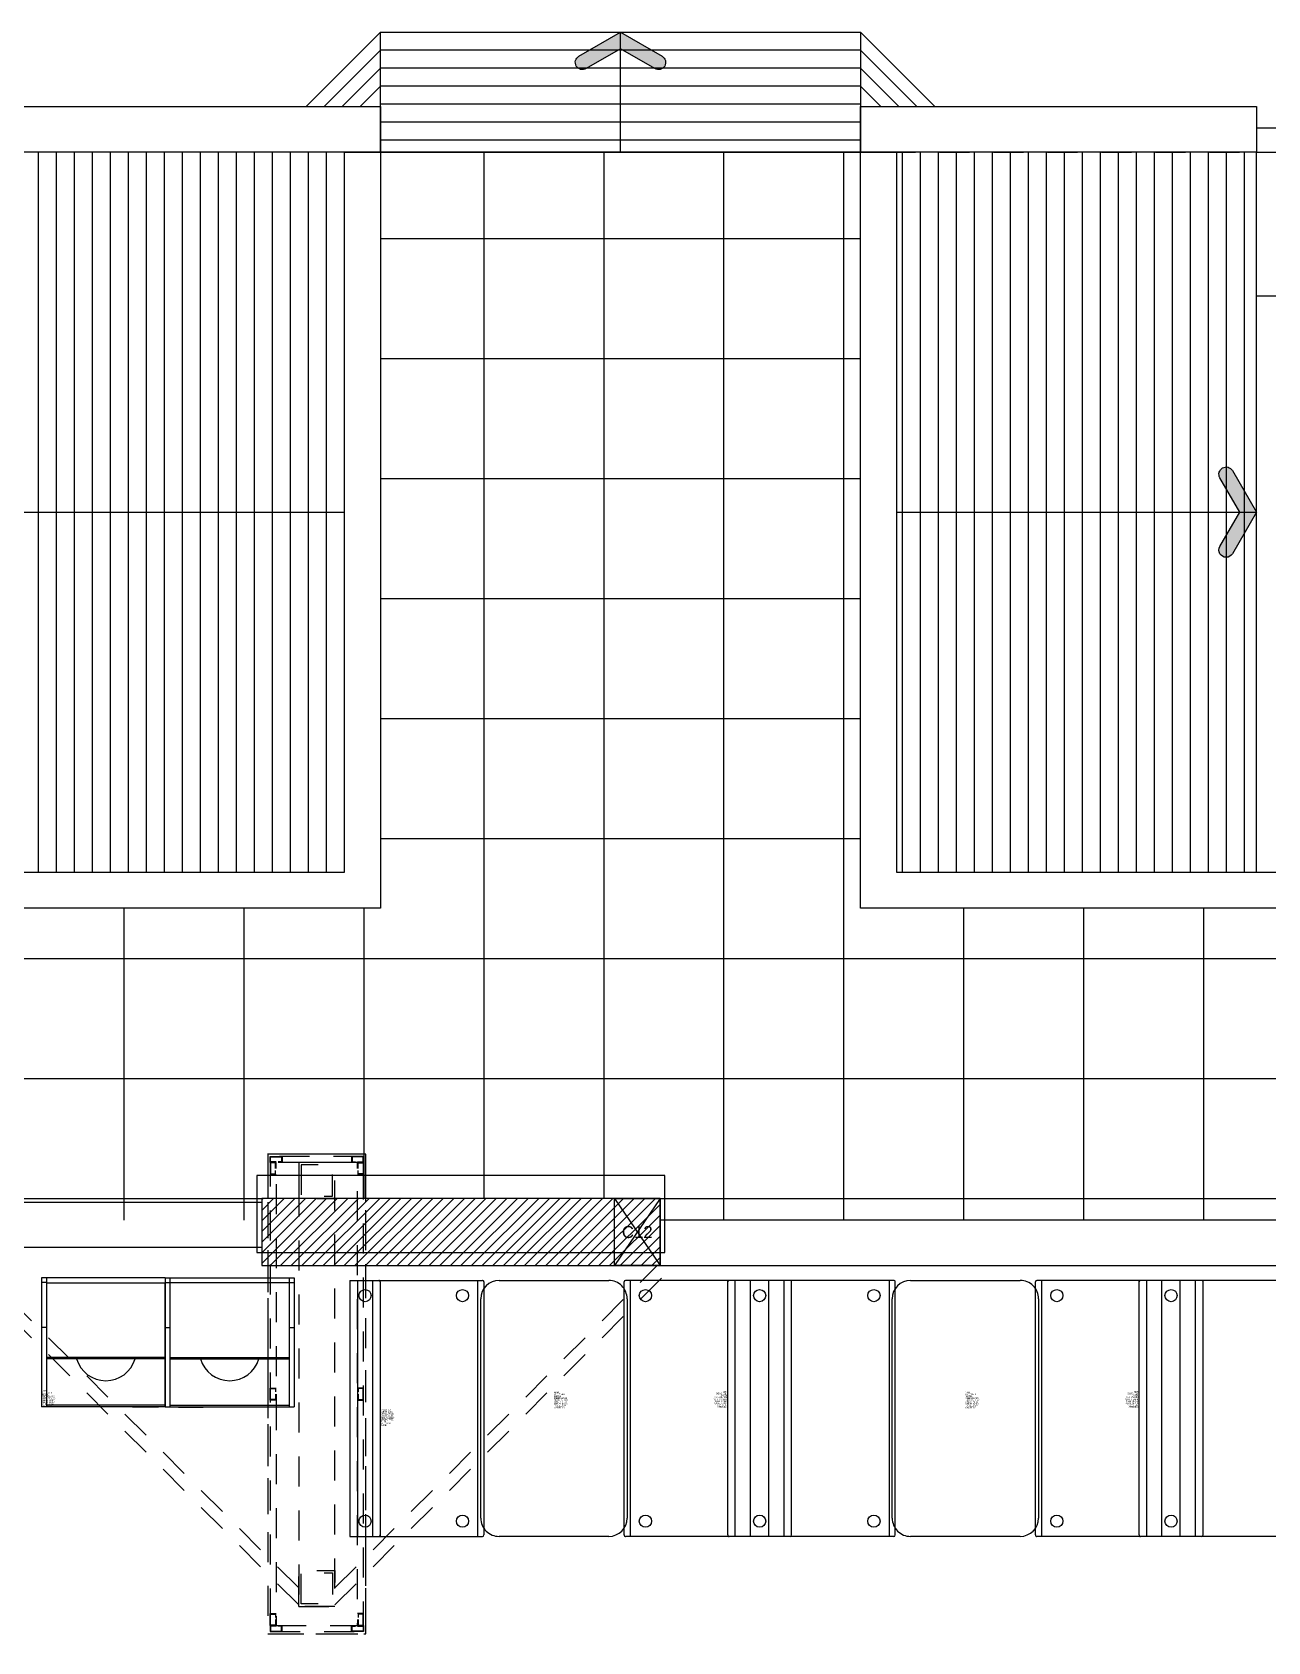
# Model space of a CAD drawing. Header units: metres. Extents: x 301.4 to 351.3, y 108.6 to 130.3.
# Drawn here: x 328.24 to 333.39, y 123.56 to 130.27 of the extents above; entities that cross this region are included whole.
import ezdxf
from ezdxf.enums import TextEntityAlignment as Align

# ---------------------------------------------------------------- set-up
doc = ezdxf.new("R2010")
doc.units = ezdxf.units.M
doc.header["$MEASUREMENT"] = 0
doc.linetypes.add('HIDDEN2', pattern=[0.1875, 0.125, -0.0625])
doc.layers.get('0').update_dxf_attribs({"color": 250, "linetype": 'CONTINUOUS', "lineweight": 25})
for name, color, linetype in [('ACTE000F', 7, 'CONTINUOUS'), ('BORD0000', 7, 'CONTINUOUS'), ('CAJA0000', 7, 'CONTINUOUS'), ('MUEB001H', 1, 'HIDDEN2'), ('MURO0001', 1, 'CONTINUOUS'), ('MURO0003', 3, 'CONTINUOUS'), ('MURO000F', 7, 'CONTINUOUS'), ('PINT0000', 7, 'CONTINUOUS'), ('PISO0001', 1, 'CONTINUOUS'), ('PISO001H', 1, 'HIDDEN2'), ('PISO001T', 1, 'CONTINUOUS'), ('RAMP000F', 7, 'CONTINUOUS'), ('RETN0002', 2, 'CONTINUOUS'), ('RTW008H', 8, 'HIDDEN2')]:
    doc.layers.add(name, color=color, linetype=linetype)
for name, color, linetype, plot in [('COLU__12', 161, 'CONTINUOUS', False), ('LACAB_2CM252', 252, 'CONTINUOUS', False), ('PISO__NP', 161, 'HIDDEN2', False)]:
    doc.layers.add(name, color=color, linetype=linetype, plot=plot)
doc.layers.add('MURO0004', color=4, linetype='CONTINUOUS', lineweight=30)
doc.styles.add('Arial', font='arial.ttf', dxfattribs={"height": 0.15875})
doc.styles.get("Standard").update_dxf_attribs({"font": 'txt', "width": 0.75})
pattern_1 = [(90, (328.0445835863883, 126.7702557658429), (-0.075, 3.199953068246081e-15), [])]

# ---------------------------------------------------------------- blocks, each defined once
blk = doc.blocks.new('F')
h = blk.add_hatch(color=256)
edge = h.paths.add_edge_path()
edge.add_line((-0.001432050807568872, 0.001519615242270661), (-6.288372600415926e-18, 0.0006928203230275498))
edge.add_line((-6.241153227049098e-18, 0.0006928203230275498), (0.001432050807568869, 0.001519615242270662))
edge.add_arc((0.00158205080756887, 0.001259807621135331), 0.0003, -59.999999999999886, 120.00000000000011, ccw=False)
edge.add_line((0.00173205080756887, 0.0009999999999999992), (-6.938893903907228e-18, -1.734723475976807e-18))
edge.add_line((-6.938893903907228e-18, -1.734723475976807e-18), (-0.001732050807568873, 0.0009999999999999992))
edge.add_arc((-0.001582050807568873, 0.00125980762113533), 0.0002999999999999999, 59.999999999999886, 239.9999999999998, ccw=False)
blk.add_lwpolyline([(-0.001432050807568872, 0.001519615242270661), (-6.241153227049098e-18, 0.0006928203230275498), (0.001432050807568869, 0.001519615242270662, -0.9999999999999999), (0.00173205080756887, 0.0009999999999999992), (-6.938893903907228e-18, -1.734723475976807e-18), (-0.001732050807568873, 0.0009999999999999992, -1)], format="xyb", close=True)
blk = doc.blocks.new('CAJA_02')
for p, q in [((-0.1099999999999994, 0.1900000000000048), (-0.6899999999999977, -0.1899999999999977)), ((-0.6899999999999977, 0.1900000000000048), (-0.1099999999999994, -0.1899999999999977))]:
    blk.add_line(p, q)
at = {"linetype": 'HIDDEN2'}
blk.add_lwpolyline([(0, -0.2999999999999972), (-0.7999999999999972, -0.2999999999999972), (-0.7999999999999972, 0.3000000000000043), (0, 0.3000000000000043)], close=True, dxfattribs=at)
blk.add_lwpolyline([(-0.1099999999999994, -0.1899999999999977), (-0.6899999999999977, -0.1899999999999977), (-0.6899999999999977, 0.1900000000000048), (-0.1099999999999994, 0.1900000000000048)], close=True)
blk = doc.blocks.new('TUBO CUADRADO')
at = {"flags": 128}
for points in [[(0.0249999999999773, -0.0249999999999915), (0.0249999999999773, 0), (0, 0), (0, -0.0499999999999901), (0.0249999999999773, -0.0499999999999901), (0.0249999999999773, -0.0250000000000021)], [(0.0249999999999773, -0.0249999999999879), (0.0249999999999773, 3.6e-15), (0, 3.6e-15), (0, -0.0499999999999865), (0.0249999999999773, -0.0499999999999865), (0.0249999999999773, -0.0249999999999986)], [(0.0229999999999961, -0.0249999999999915), (0.0229999999999961, -0.0019999999999953), (0.0019999999999811, -0.0019999999999953), (0.0019999999999811, -0.0479999999999947), (0.0229999999999961, -0.0479999999999947), (0.0229999999999961, -0.0250000000000021)], [(0.0229999999999961, -0.0249999999999879), (0.0229999999999961, -0.0019999999999918), (0.0019999999999811, -0.0019999999999918), (0.0019999999999811, -0.0479999999999912), (0.0229999999999961, -0.0479999999999912), (0.0229999999999961, -0.0249999999999986)]]:
    blk.add_lwpolyline(points, dxfattribs=at)
blk = doc.blocks.new('TUBO 0.15')
at = {"flags": 128}
for points in [[(-1.29319e-11, -0.07499999996520401), (0.1499999999870738, -0.07499999996520401), (0.1499999999870738, 0.0750000000347946), (-1.29319e-11, 0.0750000000347946)], [(0.009999999987059001, -0.0649999999652025), (0.1399999999870545, -0.0649999999652025), (0.1399999999870545, 0.065000000034793), (0.009999999987059001, 0.065000000034793)]]:
    blk.add_lwpolyline(points, close=True, dxfattribs=at)
blk = doc.blocks.new('A$C2FA216E9')
at = {"flags": 128}
blk.add_lwpolyline([(1.593191304917372, 0.1999999999659991), (1.593191304917394, -1.800000000034001), (1.183723404326226, -1.800000000034001), (1.183723404326255, 0.1999999999659991), (1.593723404326273, 0.1999999999659991)], dxfattribs=at)
blk.add_lwpolyline([(1.193723404328022, -1.790000000033982), (1.193723404328029, 0.1899999999449477), (1.583191304982233, 0.1899999999449477), (1.583191304982233, -1.790000000033982)], close=True)
for points in [[(1.558191304986504, -1.765000000055036), (1.218723404326692, -1.765000000055036), (1.218723404326699, 0.1650000000000233), (1.558191304986504, 0.1650000000000233)], [(1.463457354649641, -1.685000000015876), (1.313457354663562, -1.685000000015876), (1.313457354663562, 0.1650000000000233), (1.463457354649641, 0.1650000000000233)]]:
    blk.add_lwpolyline(points, close=True, dxfattribs=at)
at = {"xscale": -1}
for name, p, rotation in [('TUBO CUADRADO', (1.193723404328029, 0.1899999999660082), 90), ('TUBO 0.15', (1.388457354656609, 0.1649999999870346), 90), ('TUBO CUADRADO', (1.193723404326693, -0.8250000000274695), 180), ('TUBO CUADRADO', (1.193723404328022, -1.765000000034004), 180), ('TUBO CUADRADO', (1.583191304982233, -1.790000000033982), 270)]:
    blk.add_blockref(name, p, dxfattribs=dict(at, rotation=rotation))
blk.add_blockref('TUBO CUADRADO', (1.193723404328029, 0.1649999999660025))
for name, p, rotation in [('TUBO CUADRADO', (1.583191304982233, 0.1899999999660082), 270), ('TUBO CUADRADO', (1.583191304916863, -0.8250000000274695), 180), ('TUBO 0.15', (1.388457354656609, -1.685000000015876), 90), ('TUBO CUADRADO', (1.583191304982233, -1.765000000034004), 180), ('TUBO CUADRADO', (1.193723404328022, -1.790000000033982), 90)]:
    blk.add_blockref(name, p, dxfattribs=dict(rotation=rotation))
blk.add_blockref('TUBO CUADRADO', (1.583191304982233, 0.1649999999660025), dxfattribs=at)

msp = doc.modelspace()

# ---------------------------------------------------------------- hatches: boundary and pattern name
at = {"layer": 'MURO000F'}
h = msp.add_hatch(dxfattribs=at)
h.set_pattern_fill('ANSI31', color=256, scale=0.2499999999999999, angle=359.9999999999976, style=0)
h.set_pattern_definition([(44.99999999999749, (292.6445835863873, 96.23025576584439), (-0.02209708691207867, 0.02209708691208054), [])])
h.paths.add_polyline_path([(330.8595835863871, 125.4102557658429), (329.1995835863885, 125.4102557658431), (329.1995835863869, 125.1302557658427), (330.8595835863874, 125.1302557658427)])
at = {"layer": 'RAMP000F'}
h = msp.add_hatch(dxfattribs=at)
h.set_pattern_fill('ANSI31', color=256, scale=0.5999999999999998, angle=404.9999999999976, style=0)
h.set_pattern_definition(pattern_1)
h.paths.add_polyline_path([(329.5445835863878, 129.7702557658427), (328.0445835863876, 129.7702557658428), (328.0445835863883, 126.7702557658429), (329.5445835863885, 126.7702557658428)])
h = msp.add_hatch(dxfattribs=at)
h.set_pattern_fill('ANSI31', color=256, scale=0.5999999999999998, angle=404.9999999999976, style=0)
h.set_pattern_definition(pattern_1)
h.paths.add_polyline_path([(333.3445835863896, 129.7702557658426), (331.8445835863894, 129.7702557658428), (331.8445835863882, 126.7702557658429), (333.3445835863885, 126.7702557658426)])

# ---------------------------------------------------------------- linework, layer by layer
at = {"layer": 'ACTE000F'}
for p, q in [((330.1245835863883, 129.7702557658429), (330.1245835863883, 125.410255765843)), ((330.6245835863868, 129.7702557658426), (330.6245835863878, 125.4102557658427)), ((331.1245835863882, 129.7702557658429), (331.1245835863882, 125.3202557658425)), ((331.6245835863885, 129.770255765843), (331.6245835863876, 125.3202557658426)), ((329.6945835863878, 129.4102557658429), (331.6945835863875, 129.4102557658426)), ((329.6945835863879, 128.910255765843), (331.6945835863876, 128.9102557658427)), ((329.694583586388, 128.4102557658429), (331.6945835863868, 128.4102557658425)), ((329.6945835863882, 127.9102557658427), (331.694583586387, 127.9102557658426)), ((329.6945835863883, 127.4102557658427), (331.694583586388, 127.4102557658427)), ((329.6945835863875, 126.9102557658427), (331.6945835863872, 126.9102557658427)), ((328.6245835863882, 126.6202557658432), (328.6245835863881, 125.3202557658429)), ((329.1245835863876, 126.6202557658428), (329.1245835863867, 125.3202557658424)), ((329.6245835863889, 126.6202557658431), (329.624583586387, 125.410255765843)), ((332.1245835863881, 126.6202557658429), (332.1245835863871, 125.3202557658425)), ((332.6245835863884, 126.6202557658428), (332.6245835863875, 125.3202557658424)), ((333.1245835863888, 126.620255765843), (333.1245835863879, 125.3202557658425)), ((308.1553400177714, 126.4102557658437), (335.2745835863882, 126.4102557658426)), ((308.1894253522007, 125.9102557658435), (343.8018428671458, 125.9102557658422)), ((321.9495835863872, 125.4102557658429), (329.1995835863885, 125.4102557658431)), ((330.8595835863871, 125.4102557658429), (334.6845835863886, 125.4102557658427))]:
    msp.add_line(p, q, dxfattribs=at)
at = {"layer": 'BORD0000'}
msp.add_lwpolyline([(334.874583586387, 111.9202557658425), (341.919583586387, 111.9202557658423, 0.2418170140810687), (344.2362406607077, 113.1102557658419), (344.0695835863872, 113.1102557658421), (344.0695835863869, 113.260255765842), (344.3366892936335, 113.260255765842, 0.1405123664980004), (344.769583586388, 114.7702557658422), (344.7695835863877, 123.7702557658419, 0.1384089421002253), (344.3490691286374, 125.2602557658421), (344.0695835863878, 125.260255765842), (344.0695835863875, 125.410255765842), (344.2504417974341, 125.4102557658421, 0.2440956974736138), (341.9195835863878, 126.6202557658426), (331.6945835863876, 126.6202557658428), (331.6945835863875, 129.7702557658428), (329.6945835863878, 129.7702557658428), (329.6945835863879, 126.620255765843), (309.5595835863878, 126.6202557658437)], format="xyb", dxfattribs=at)
at = {"layer": 'COLU__12'}
for p, q in [((330.8595835863871, 125.4102557658429), (330.6695835863882, 125.1302557658425)), ((330.6695835863879, 125.4102557658428), (330.8595835863874, 125.1302557658427))]:
    msp.add_line(p, q, dxfattribs=at)
msp.add_lwpolyline([(330.6695835863879, 125.4102557658428), (330.8595835863871, 125.4102557658429), (330.8595835863874, 125.1302557658427), (330.6695835863882, 125.1302557658425)], close=True, dxfattribs=at)
at = {"layer": 'LACAB_2CM252'}
msp.add_lwpolyline([(330.879583586388, 125.5052557658425), (329.1795835863866, 125.5052557658425), (329.1795835863876, 125.1852557658428), (330.8795835863872, 125.1852557658426)], close=True, dxfattribs=at)
at = {"layer": 'MUEB001H', "linetype": 'Continuous'}
for p, q in [((328.3023812774244, 125.0796513419094), (328.2814288964701, 125.0796513419091)), ((328.2814288964701, 125.0796513419091), (328.2814288964709, 125.0606037228616)), ((328.3023812774243, 125.0606037228619), (328.2814288964709, 125.0606037228616)), ((328.2814288964709, 125.0606037228616), (328.2814288964709, 124.8725018816511)), ((328.797619372661, 125.0796513419094), (328.3023812774244, 125.0796513419094)), ((328.3023812774241, 125.0796513291681), (328.3023812774243, 125.0606037228619)), ((328.3023812774243, 125.0606037228619), (328.3023812774234, 124.8725018816515)), ((328.3023812774234, 125.0586989609573), (328.7976193726619, 125.058698960957)), ((328.3024804837721, 125.058698960957), (328.3024804837722, 124.7475878498461)), ((328.7975201663115, 124.747587849846), (328.7975201663123, 125.0586989609573)), ((328.797619372661, 125.0796513419094), (328.8185717536127, 125.0796513419091)), ((328.7976193726617, 125.0796513291677), (328.797619372661, 125.0606037228616)), ((328.797619372661, 125.0606037228616), (328.8185717536126, 125.0606037228613)), ((328.797619372661, 125.0606037228616), (328.7976193726619, 124.8725018816513)), ((328.8185717536126, 125.0606037228613), (328.8185717536127, 125.0796513419091)), ((328.8185717536127, 125.0796513419091), (329.3138098488511, 125.0796513419095)), ((328.8185717536126, 124.872501881651), (328.8185717536126, 125.0606037228613)), ((329.313809848852, 125.058698960957), (328.8185717536135, 125.0586989609569)), ((329.3137106425024, 125.0586989609568), (329.3137106425016, 124.7475878498456)), ((329.3138098488511, 125.0796513419095), (329.3347622298045, 125.0796513419093)), ((329.3138098488499, 125.0796513291676), (329.3138098488511, 125.0606037228619)), ((329.3138098488511, 125.0606037228619), (329.3347622298045, 125.0606037228617)), ((329.3138098488511, 125.0606037228619), (329.313809848851, 124.8725018816512)), ((329.3347622298045, 125.0796513419093), (329.3347622298045, 125.0606037228617)), ((329.3347622298045, 125.0606037228617), (329.3347622298035, 124.8725018816511)), ((329.5667023060433, 125.0688013551909), (330.1190832584244, 125.0688013551911)), ((329.5667023060433, 125.0688013551909), (329.5667023060438, 124.001710176493)), ((329.5984483377898, 125.0688013551909), (329.5984483377894, 124.0017101764929)), ((329.6619404012811, 125.0688013551909), (329.6619404012816, 124.0017101764931)), ((329.6936864330277, 125.0624521488413), (329.6936864330282, 124.0017101764929)), ((330.1000356393765, 124.001710176493), (330.1000356393769, 125.0688013551907)), ((330.125432464773, 125.0624521488415), (330.1254324647736, 124.0080593828424)), ((330.188924528265, 125.0685890991749), (330.6460673854075, 125.0685890991749)), ((330.7095594489003, 124.0080593828423), (330.7095594489008, 125.0624521488415)), ((331.8333689727098, 125.0688013551907), (330.7159086552493, 125.0688013551907)), ((330.7349562742969, 125.0688013551907), (330.7349562742974, 124.001710176493)), ((331.1413054806449, 124.008059382842), (331.1413054806462, 125.0688013551908)), ((331.1730515123932, 124.0017101764931), (331.1730515123927, 125.0688013551908)), ((331.2365435758845, 124.0017101764928), (331.2365435758849, 125.0688013551907)), ((331.3127340520747, 124.0017101764931), (331.3127340520751, 125.0688013551909)), ((331.3127340520747, 124.0017101764931), (331.3127340520751, 125.0688013551909)), ((331.376226115566, 124.0017101764928), (331.3762261155674, 125.0688013551907)), ((331.4079721473125, 124.0080593828423), (331.407972147313, 125.0688013551906)), ((331.8143213536622, 125.0688013551907), (331.8143213536618, 124.0017101764929)), ((331.839718179058, 124.0080593828421), (331.8397181790593, 125.0624521488414)), ((331.9032102425504, 125.0685890991749), (332.3603530996928, 125.0685890991751)), ((332.4238451631857, 124.008059382842), (332.4238451631861, 125.0624521488413)), ((333.5476546869951, 125.0688013551907), (332.4301943695356, 125.0688013551908)), ((332.4492419885831, 125.0688013551908), (332.4492419885818, 124.0017101764929)), ((332.855591194931, 124.0080593828422), (332.8555911949324, 125.0688013551907)), ((332.8873372266776, 124.0017101764928), (332.887337226678, 125.0688013551908)), ((332.9508292901689, 124.0017101764927), (332.9508292901702, 125.0688013551908)), ((333.0270197663591, 124.0017101764928), (333.0270197663605, 125.0688013551907)), ((333.0270197663591, 124.0017101764928), (333.0270197663605, 125.0688013551907)), ((333.0905118298513, 124.0017101764926), (333.0905118298518, 125.0688013551904)), ((333.1222578615988, 124.0080593828421), (333.1222578615983, 125.0688013551908)), ((330.112734052075, 124.0781129086989), (330.1127340520746, 124.9923986229844)), ((330.7222578615985, 124.9923986229845), (330.7222578615988, 124.0781129086992)), ((331.8270197663594, 124.078112908699), (331.8270197663599, 124.9923986229844)), ((332.4365435758837, 124.9923986229848), (332.436543575885, 124.0781129086993)), ((328.3023812774234, 124.8725018816515), (328.2814288964709, 124.8725018816511)), ((328.2814288964709, 124.8725018816511), (328.2814288964694, 124.5423497546076)), ((328.3023812774234, 124.8725018816515), (328.3023812774237, 124.5423497546079)), ((328.7976193726619, 124.8725018816513), (328.8185717536126, 124.872501881651)), ((328.7976193726619, 124.8725018816513), (328.7976193726604, 124.5423497546077)), ((328.818571753612, 124.5423497546074), (328.8185717536126, 124.872501881651)), ((329.313809848851, 124.8725018816512), (329.3347622298035, 124.8725018816511)), ((329.313809848851, 124.8725018816512), (329.3138098488504, 124.5423497546077)), ((329.3347622298035, 124.8725018816511), (329.3347622298039, 124.5423497546078)), ((328.3024804837713, 124.769810072068), (328.3023812774236, 124.7698100720683)), ((328.7976193726603, 124.7698100720678), (328.7975201663116, 124.769810072068)), ((329.3137106425017, 124.7698100720677), (329.3138098488504, 124.7698100720678)), ((328.7975201663115, 124.747587849846), (328.3024804837722, 124.7475878498461)), ((328.3024804837722, 124.7475878498461), (328.3024804837722, 124.7412386434966)), ((328.7975201663115, 124.7412386434967), (328.3024804837722, 124.7412386434966)), ((328.3024804837722, 124.7412386434966), (328.3024804837728, 124.5483815006396)), ((328.7975201663115, 124.7412386434967), (328.7975201663115, 124.747587849846)), ((328.7975201663122, 124.5483815006397), (328.7975201663115, 124.7412386434967)), ((328.8186709599623, 124.7475878498459), (329.3137106425016, 124.7475878498456)), ((328.8186709599623, 124.7412386434966), (329.3137106425016, 124.7412386434963)), ((329.3137106425016, 124.7475878498456), (329.3137106425016, 124.7412386434963)), ((329.3137106425016, 124.7412386434963), (329.3137106425023, 124.5483815006393)), ((328.3024804837709, 124.5666354688934), (328.3023812774231, 124.5666354688935)), ((328.7976193726607, 124.5666354688934), (328.797520166312, 124.5666354688935)), ((329.3137106425021, 124.5666354688933), (329.3138098488507, 124.5666354688937)), ((328.3023812774237, 124.5423497546079), (328.2814288964694, 124.5423497546076)), ((328.7975201663122, 124.5483815006397), (328.3024804837728, 124.5483815006396)), ((328.3024804837728, 124.5483815006396), (328.3024804837728, 124.5420322942905)), ((328.7975201663121, 124.5420322942907), (328.3024804837728, 124.5420322942905)), ((328.6604434996446, 124.5420322942904), (328.660443499645, 124.5400005482584)), ((328.6667927059945, 124.5400005482584), (328.660443499645, 124.5400005482584)), ((328.666792705995, 124.5420322942905), (328.6667927059945, 124.5400005482584)), ((328.7635546107557, 124.5400005482584), (328.6667927059945, 124.5400005482584)), ((328.7635546107562, 124.5420322942904), (328.7635546107557, 124.5400005482584)), ((328.7699038171061, 124.5400005482585), (328.7635546107557, 124.5400005482584)), ((328.7699038171057, 124.5420322942904), (328.7699038171061, 124.5400005482585)), ((328.7975201663121, 124.5420322942907), (328.7975201663122, 124.5483815006397)), ((328.7976193726604, 124.5423497546077), (328.818571753612, 124.5423497546074)), ((328.8186709599629, 124.5483815006396), (329.3137106425023, 124.5483815006393)), ((328.8186709599629, 124.5420322942906), (329.3137106425023, 124.5420322942903)), ((328.8526365155165, 124.5400005482582), (328.9493984202804, 124.5400005482584)), ((328.94939842028, 124.5420322942904), (328.9493984202804, 124.5400005482584)), ((328.9493984202804, 124.5400005482584), (328.955747626629, 124.5400005482584)), ((328.9557476266295, 124.5420322942904), (328.955747626629, 124.5400005482584)), ((329.3137106425023, 124.5483815006393), (329.3137106425023, 124.5420322942903)), ((329.3138098488504, 124.5423497546077), (329.3347622298039, 124.5423497546078)), ((329.5667023060438, 124.001710176493), (330.119083258424, 124.0017101764931)), ((330.6460673854084, 124.0019224325086), (330.188924528265, 124.0019224325086)), ((331.8333689727094, 124.0017101764929), (330.7159086552498, 124.001710176493)), ((332.3603530996937, 124.0019224325086), (331.9032102425504, 124.0019224325086)), ((333.5476546869937, 124.0017101764928), (332.4301943695351, 124.001710176493))]:
    msp.add_line(p, q, dxfattribs=at)
for centre in [(329.6301943695362, 125.0053092916988), (330.0365435758846, 125.0053092916987), (330.798448337789, 125.0053092916988), (331.2746388139799, 125.0053092916983), (331.7508292901708, 125.0053092916985), (332.5127340520752, 125.0053092916984), (332.9889245282652, 125.0053092916985), (329.6301943695361, 124.0652022399851), (330.0365435758844, 124.0652022399853), (330.7984483377888, 124.0652022399852), (331.2746388139798, 124.065202239985), (331.7508292901707, 124.0652022399852), (332.5127340520751, 124.0652022399851), (332.9889245282642, 124.0652022399846)]:
    msp.add_circle(centre, 0.02539682539682042, dxfattribs=at)
for centre, radius, start, end in [((329.6873372266782, 125.0624521488415), 0.006349206349205105, 359.9999999999918, 90.00000000001303), ((330.1889245282648, 124.9923986229844), 0.07619047619046126, 90.00000000001303, 179.9999999999919), ((330.1190832584244, 125.0624521488417), 0.006349206349205105, 359.9999999999918, 90.00000000001303), ((330.6460673854082, 124.9923986229848), 0.07619047619046126, 359.9999999999918, 90.00000000001303), ((330.7159086552502, 125.0624521488418), 0.006349206349205105, 90.00000000001303, 179.9999999999919), ((331.1476546869957, 125.0624521488413), 0.006349206349205105, 90.00000000001303, 179.9999999999919), ((331.4016229409644, 125.0624521488417), 0.006349206349205105, 359.9999999999918, 90.00000000001303), ((331.9032102425501, 124.9923986229844), 0.07619047619046126, 90.00000000001303, 179.9999999999919), ((331.8333689727098, 125.0624521488414), 0.006349206349205105, 359.9999999999918, 90.00000000001303), ((332.3603530996935, 124.9923986229845), 0.07619047619046126, 359.9999999999918, 90.00000000001303), ((332.4301943695356, 125.0624521488413), 0.006349206349205105, 90.00000000001303, 179.9999999999919), ((332.861940401281, 125.0624521488413), 0.006349206349205105, 90.00000000001303, 179.9999999999919), ((333.1159086552497, 125.0624521488417), 0.006349206349205105, 359.9999999999918, 90.00000000001303), ((328.5500001663121, 124.7777465800046), 0.1269841269841021, 196.7083437156614, 343.2916562843242), ((329.0661909599628, 124.7777465800048), 0.1269841269841021, 196.7083437156614, 343.2916562843242), ((330.1889245282653, 124.0781129086992), 0.07619047619046126, 179.9999999999919, 270.000000000013), ((330.6460673854086, 124.0781129086992), 0.07619047619046126, 270.000000000013, 359.9999999999918), ((331.9032102425497, 124.078112908699), 0.07619047619046126, 179.9999999999919, 270.000000000013), ((332.360353099693, 124.0781129086991), 0.07619047619046126, 270.000000000013, 359.9999999999918), ((329.6873372266778, 124.0080593828423), 0.006349206349205105, 270.000000000013, 359.9999999999918), ((330.119083258424, 124.0080593828424), 0.006349206349205105, 270.000000000013, 359.9999999999918), ((330.7159086552498, 124.0080593828423), 0.006349206349205105, 179.9999999999919, 270.000000000013), ((331.1476546869952, 124.0080593828421), 0.006349206349205105, 179.9999999999919, 270.000000000013), ((331.401622940964, 124.0080593828424), 0.006349206349205105, 270.000000000013, 359.9999999999918), ((331.8333689727094, 124.0080593828421), 0.006349206349205105, 270.000000000013, 359.9999999999918), ((332.4301943695352, 124.0080593828421), 0.006349206349205105, 179.9999999999919, 270.000000000013), ((332.8619404012815, 124.0080593828424), 0.006349206349205105, 179.9999999999919, 270.000000000013), ((333.1159086552493, 124.0080593828421), 0.006349206349205105, 270.000000000013, 359.9999999999918)]:
    msp.add_arc(centre, radius, start, end, dxfattribs=at)
at = {"layer": 'MURO0001'}
for points in [[(328.0445835863875, 125.3952557658427), (329.1995835863884, 125.395255765843), (329.1995835863876, 125.2052557658428), (328.1845835863883, 125.205255765843), (328.1845835863886, 124.7202557658428), (328.044583586387, 124.7202557658428)], [(334.6845835863879, 125.1302557658427), (334.6845835863877, 125.3202557658425), (330.8595835863863, 125.3202557658425), (330.8595835863874, 125.1302557658427)]]:
    msp.add_lwpolyline(points, close=True, dxfattribs=at)
at = {"layer": 'MURO0003'}
msp.add_lwpolyline([(329.6340514869799, 125.4102557658427), (329.634051486979, 125.5952557658086), (329.2245835863525, 125.5952557658088), (329.2245835863882, 125.4102557658429)], dxfattribs=at)
at = {"layer": 'MURO0004'}
msp.add_lwpolyline([(330.8595835863871, 125.4102557658429), (329.1995835863885, 125.4102557658431), (329.1995835863869, 125.1302557658427), (330.8595835863874, 125.1302557658427)], close=True, dxfattribs=at)
at = {"layer": 'PINT0000'}
msp.add_lwpolyline([(333.3445835863896, 129.7702557658426), (335.6495835863885, 129.7702557658426), (335.6495835863883, 129.8702557658428), (333.3445835863885, 129.8702557658427)], close=True, dxfattribs=at)
at = {"layer": 'PISO0001'}
for points in [[(329.6945835863877, 130.2702557658429), (329.3845835863883, 129.9602557658428), (329.6945835863885, 129.9602557658429)], [(329.6945835863877, 130.2702557658429), (331.6945835863883, 130.270255765843), (331.6945835863875, 129.7702557658428), (329.6945835863878, 129.7702557658428)], [(331.6945835863883, 130.270255765843), (331.6945835863882, 129.9602557658427), (332.0045835863885, 129.9602557658426)]]:
    msp.add_lwpolyline(points, close=True, dxfattribs=at)
msp.add_lwpolyline([(331.8445835863882, 126.7702557658429), (331.8445835863882, 126.7702557658429), (341.9195835863884, 126.7702557658424, -0.414213562373095), (344.9195835863868, 123.7702557658423), (344.9195835863879, 114.7702557658423, -0.4142135623730951), (341.9195835863873, 111.7702557658423), (309.5595835863872, 111.7702557658436, -0.4142135623730948), (304.6095835863865, 116.7202557658437), (304.609583586387, 121.820255765844, -0.4142135623730837), (309.5595835863875, 126.7702557658437), (329.5445835863885, 126.7702557658428), (329.5445835863878, 129.7702557658427), (331.8445835863893, 129.770255765843)], format="xyb", close=True, dxfattribs=at)
msp.add_lwpolyline([(333.3445835863885, 126.7702557658426), (333.3445835863896, 129.7702557658426)], dxfattribs=at)
at = {"layer": 'PISO001H'}
msp.add_line((329.7745835863871, 129.7702557658428), (335.6495835863885, 129.7702557658429), dxfattribs=at)
at = {"layer": 'PISO001H', "ltscale": 0.5}
msp.add_lwpolyline([(329.2245835863877, 123.5952557658089), (329.6340514869794, 123.5952557658088), (329.634051486979, 125.5952557658086), (329.2245835863882, 125.5952557658088)], close=True, dxfattribs=at)
at = {"layer": 'PISO001T'}
for p, q in [((330.6945835863877, 129.7702557658425), (330.6945835863876, 130.2702557658426)), ((328.044583586387, 128.2702557658425), (329.5445835863873, 128.2702557658424)), ((331.8445835863879, 128.2702557658426), (333.3445835863881, 128.2702557658425))]:
    msp.add_line(p, q, dxfattribs=at)
at = {"layer": 'PISO__NP'}
for p, q in [((321.9495835863872, 125.4102557658429), (329.1995835863885, 125.4102557658431)), ((330.8595835863871, 125.4102557658429), (334.6845835863886, 125.4102557658427))]:
    msp.add_line(p, q, dxfattribs=at)
at = {"layer": 'RAMP000F'}
for p, q in [((329.4595835863882, 129.9602557658427), (329.6945835863879, 130.1952557658429)), ((331.6945835863876, 130.1952557658427), (329.6945835863879, 130.1952557658429)), ((331.9295835863885, 129.9602557658427), (331.6945835863876, 130.1952557658427)), ((329.5345835863874, 129.9602557658428), (329.6945835863871, 130.1202557658428)), ((331.6945835863868, 130.1202557658426), (329.6945835863871, 130.1202557658428)), ((331.8545835863885, 129.9602557658428), (331.6945835863868, 130.1202557658426)), ((329.6095835863874, 129.9602557658427), (329.6945835863881, 130.0452557658429)), ((331.694583586387, 130.0452557658426), (329.6945835863881, 130.0452557658429)), ((331.7795835863885, 129.9602557658426), (331.694583586387, 130.0452557658426)), ((331.6945835863871, 129.9702557658428), (329.6945835863874, 129.9702557658428)), ((331.6945835863872, 129.8952557658428), (329.6945835863876, 129.8952557658429)), ((331.6945835863874, 129.8202557658428), (329.6945835863877, 129.8202557658428))]:
    msp.add_line(p, q, dxfattribs=at)
at = {"layer": 'RETN0002'}
msp.add_lwpolyline([(324.8995835863875, 108.770255765843), (324.8995835863868, 108.5802557658429), (307.8595835863877, 108.5802557658437, -0.4142135623730951), (301.4195835863876, 115.0202557658437), (301.4195835863884, 123.520255765844, -0.4142135623730951), (307.8595835863879, 129.9602557658437), (329.6945835863885, 129.9602557658429), (329.6945835863878, 129.7702557658428), (307.8595835863881, 129.7702557658437, 0.414213562373095), (301.6095835863875, 123.5202557658441), (301.6095835863867, 115.0202557658438, 0.4142135623730951), (307.8595835863865, 108.7702557658438), (324.8995835863875, 108.770255765843)], format="xyb", dxfattribs=at)
msp.add_lwpolyline([(331.6945835863882, 129.9602557658427), (333.3445835863885, 129.9602557658426), (333.3445835863896, 129.7702557658426), (331.6945835863875, 129.7702557658428)], close=True, dxfattribs=at)
at = {"layer": 'RTW008H'}
for p, q in [((329.3543175366902, 123.7162979359524), (327.9403597068, 125.1302557658428)), ((329.3543175366898, 123.7870086140711), (328.0110703849182, 125.1302557658429)), ((329.5043175366058, 123.7870086140711), (330.8475646883781, 125.1302557658427)), ((329.5043175366062, 123.7162979359524), (330.9182753664973, 125.1302557658427))]:
    msp.add_line(p, q, dxfattribs=at)

# ---------------------------------------------------------------- block references
at = {"layer": 'CAJA0000'}
msp.add_blockref('CAJA_02', (334.1445835863879, 129.4702557658425), dxfattribs=at)
at = {"layer": 'PISO001T'}
for p, xscale, yscale, zscale, rotation in [((330.6945835863876, 130.2702557658426), 99.99999999999994, 99.99999999999994, 99.99999999999994, 179.9999999999976), ((333.3445835863881, 128.2702557658425), 100, 100, 100, 89.99999999999746)]:
    msp.add_blockref('F', p, dxfattribs=dict(at, xscale=xscale, yscale=yscale, zscale=zscale, rotation=rotation))
at = {"layer": 'RTW008H', "xscale": -1, "rotation": 359.9999999999984}
msp.add_blockref('A$C2FA216E9', (330.8177748912696, 125.3952557658425), dxfattribs=at)

# ---------------------------------------------------------------- texts
at = {"layer": 'COLU__12', "style": 'Arial'}
msp.add_text('C12', height=0.04999999999999999, rotation=359.9999999999935, dxfattribs=at).set_placement((330.7645835863886, 125.2702557658428), align=Align.MIDDLE_CENTER)
at = {"layer": 'MUEB001H', "linetype": 'Continuous', "flags": 3}
for tag, p, s in [('GET_CODE', (328.28142889647, 124.5979053101631), 'GET'), ('CHAIR_SEAT', (328.2814288964699, 124.5661592784171), 'N'), ('CHAIR_BACK', (328.2814288964703, 124.5582227704805), 'N'), ('UPHOLSTERY', (328.2814288964704, 124.5740957863537), 'N'), ('NAME', (328.2814288964695, 124.6058418180997), 'RUBIA 21x 41 DOUBLE'), ('METAL', (328.2814288964695, 124.5899688022265), 'N'), ('FIBERGLASS', (328.2814288964699, 124.5820322942903), 'N'), ('GET_CODE', (330.4174959568368, 124.5908113213975), 'T'), ('CHAIR_SEAT', (330.4174959568368, 124.5590652896514), 'N'), ('UPHOLSTERY', (330.4174959568363, 124.5670017975877), 'N'), ('NAME', (330.4174959568355, 124.5987478293335), 'TABLE TOP 24"x42"  T2'), ('METAL', (330.4174959568364, 124.5828748134608), 'N'), ('FIBERGLASS', (330.4174959568359, 124.5749383055244), 'N'), ('GET_CODE', (332.1317816711212, 124.5908113213972), 'T'), ('CHAIR_SEAT', (332.1317816711221, 124.5590652896511), 'N'), ('UPHOLSTERY', (332.1317816711216, 124.5670017975877), 'N'), ('NAME', (332.1317816711218, 124.5987478293334), 'TABLE TOP 24"x42"  T2'), ('METAL', (332.1317816711208, 124.5828748134605), 'N'), ('FIBERGLASS', (332.1317816711221, 124.5749383055242), 'N'), ('TABLE_TOP', (328.2814288964707, 124.5502862625443), 'N'), ('CABINETS', (328.2814288964694, 124.5423497546076), 'N'), ('TABLE_TOP', (330.4174959568367, 124.5431922737786), 'Y'), ('CHAIR_BACK', (330.4174959568363, 124.5511287817147), 'N'), ('CABINETS', (330.4174959568354, 124.5352557658416), 'N'), ('TABLE_TOP', (332.131781671122, 124.5431922737781), 'Y'), ('CHAIR_BACK', (332.1317816711216, 124.5511287817145), 'N'), ('CABINETS', (332.1317816711216, 124.5352557658416), 'N')]:
    msp.add_attdef(tag, p, s, height=0.006349206349205105, rotation=359.9999999999935, dxfattribs=at)
at = {"layer": 'MUEB001H', "linetype": 'Continuous', "text_generation_flag": 4, "flags": 3}
for tag, p, s, rotation in [('UPHOLSTERY', (331.1413054806456, 124.5701764007623), 'N', 179.9999999999935), ('CHAIR_BACK', (331.1413054806455, 124.5543033848894), 'N', 179.9999999999935), ('CHAIR_SEAT', (331.1413054806451, 124.562239892826), 'N', 179.9999999999935), ('FIBERGLASS', (331.1413054806461, 124.5781129086989), 'N', 179.9999999999935), ('GET_CODE', (331.1413054806461, 124.5939859245722), 'GET', 179.9999999999935), ('METAL', (331.1413054806447, 124.5860494166352), 'N', 179.9999999999935), ('NAME', (331.1413054806457, 124.6019224325083), '42" DOUBLE CUSTOM BOOTH_INTERNATIONAL', 179.9999999999935), ('UPHOLSTERY', (332.85559119493, 124.5701764007624), 'N', 179.9999999999935), ('CHAIR_BACK', (332.8555911949309, 124.5543033848892), 'N', 179.9999999999935), ('CHAIR_SEAT', (332.8555911949313, 124.5622398928259), 'N', 179.9999999999935), ('FIBERGLASS', (332.8555911949314, 124.5781129086989), 'N', 179.9999999999935), ('GET_CODE', (332.8555911949314, 124.5939859245719), 'GET', 179.9999999999935), ('METAL', (332.855591194931, 124.5860494166353), 'N', 179.9999999999935), ('NAME', (332.855591194931, 124.6019224325083), '42" DOUBLE CUSTOM BOOTH_INTERNATIONAL', 179.9999999999935), ('TABLE_TOP', (329.6936864330274, 124.5241446547305), 'N', 359.9999999999935), ('CABINETS', (329.693686433027, 124.5320811626672), 'N', 359.9999999999935), ('CHAIR_BACK', (329.6936864330261, 124.516208146794), 'N', 359.9999999999935), ('CHAIR_SEAT', (329.6936864330274, 124.5082716388578), 'N', 359.9999999999935), ('UPHOLSTERY', (329.6936864330269, 124.500335130921), 'N', 359.9999999999935), ('TABLE_TOP', (331.141305480646, 124.5463668769531), 'N', 179.9999999999935), ('CABINETS', (331.1413054806455, 124.5384303690164), 'N', 179.9999999999935), ('TABLE_TOP', (332.8555911949304, 124.546366876953), 'N', 179.9999999999935), ('CABINETS', (332.8555911949308, 124.5384303690164), 'N', 179.9999999999935), ('GET_CODE', (329.6936864330273, 124.4765256071116), 'GET', 359.9999999999935), ('FIBERGLASS', (329.6936864330265, 124.4923986229846), 'N', 359.9999999999935), ('METAL', (329.6936864330269, 124.4844621150482), 'N', 359.9999999999935), ('NAME', (329.6936864330269, 124.4685890991749), '42" SINGLE CUSTOM BOOTH_INTERNATIONAL', 359.9999999999935)]:
    msp.add_attdef(tag, p, s, height=0.006349206349205105, rotation=rotation, dxfattribs=at)

doc.saveas('drawing.dxf')
